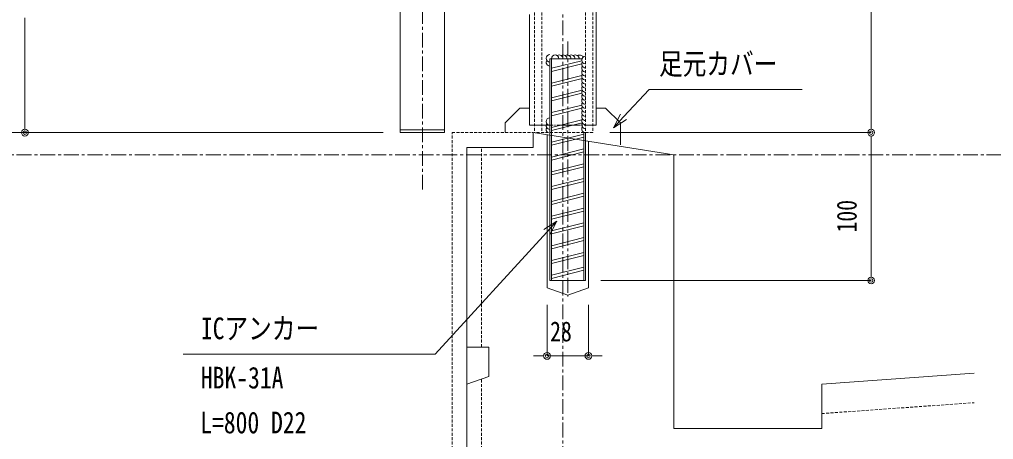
# Model space of a CAD drawing. Units: millimetres, scale not verified. Extents: x -1682 to 1682, y -1188 to 1188.
# Drawn here: x -417 to 242, y -684 to -400 of the extents above; entities that cross this region are included whole.
import ezdxf
from ezdxf.enums import TextEntityAlignment as Align

# ---------------------------------------------------------------- set-up
doc = ezdxf.new("R2010")
doc.units = ezdxf.units.MM
doc.header["$LTSCALE"] = 8
for name, pattern in [('USER1', [2, 1.25, -0.25, 0.25, -0.25]), ('USER3', [0.375, 0.25, -0.125]), ('USER4', [2.3, 2, -0.1, 0.1, -0.1])]:
    doc.linetypes.add(name, pattern=pattern)
for name, color, linetype, lineweight in [('0-0_0', 7, 'Continuous', 18), ('0-3_アンカー', 4, 'Continuous', 18), ('0-6_2躯体線', 4, 'Continuous', 18), ('0-7_3中心線', 2, 'USER1', 18), ('0-8_41_U+FF71_U+FF99_U+FF90', 6, 'Continuous', 18), ('0-9_1手摺寸法', 3, 'Continuous', 18), ('0-D_KIJUN-A', 2, 'USER1', 18), ('0-F_2躯体隠れ', 6, 'USER3', 18)]:
    doc.layers.add(name, color=color, linetype=linetype, lineweight=lineweight)
doc.styles.add('ＭＳ ゴシック', font='')
doc.styles.get('ＭＳ ゴシック').set_extended_font_data('MS Gothic')

msp = doc.modelspace()

# ---------------------------------------------------------------- linework, layer by layer
at = {"layer": '0-0_0'}
for p, q in [((-26.735, 36.518), (-26.735, -471.727)), ((-413.086, -399.073), (-413.086, -401.373)), ((-71.735, -396.773), (-71.735, -471.727)), ((-88.362, -470.237), (-78.362, -460.237)), ((-71.735, -460.237), (-78.362, -460.237)), ((-26.735, -460.237), (-20.362, -460.237)), ((-10.362, -470.237), (-20.362, -460.237)), ((-15.108, -473.447), (-8.278, -466.142)), ((-413.086, -474.473), (-413.086, -472.173)), ((-88.362, -470.237), (-88.362, -476.773)), ((-10.362, -470.237), (-10.362, -485.043)), ((159.228, -474.473), (159.228, -472.173)), ((159.228, -479.073), (159.228, -481.373)), ((-53.338, -536.593), (-60.082, -543.977)), ((159.228, -574.473), (159.228, -572.173)), ((-62.285, -627.753), (-64.585, -627.753)), ((-29.685, -627.753), (-27.385, -627.753))]:
    msp.add_line(p, q, dxfattribs=at)
at = {"layer": '0-0_0', "linetype": 'USER4'}
msp.add_line((-71.735, -471.727), (-26.735, -471.727), dxfattribs=at)
at = {"layer": '0-0_0'}
for points in [[(-8.278, -466.142), (9.06, -447.597), (112.489, -447.597)], [(-6.321, -467.972), (-15.108, -473.447), (-10.236, -464.313)], [(-58.104, -545.784), (-53.338, -536.593), (-62.061, -542.17)], [(-60.082, -543.977), (-135.529, -626.572), (-306.084, -626.572)]]:
    msp.add_lwpolyline(points, dxfattribs=at)
for centre, radius in [((-413.086, -476.773), 2.3), ((-413.086, -476.773), 1.15), ((159.228, -476.773), 2.3), ((159.228, -476.773), 2.3), ((159.228, -476.773), 1.15), ((159.228, -476.773), 1.15), ((159.228, -576.773), 2.3), ((159.228, -576.773), 1.15), ((-59.985, -627.753), 2.3), ((-31.985, -627.753), 2.3), ((-59.985, -627.753), 1.15), ((-31.985, -627.753), 1.15)]:
    msp.add_circle(centre, radius, dxfattribs=at)
at = {"layer": '0-3_アンカー', "linetype": 'USER3'}
for p, q in [((-68.485, 36.518), (-68.485, -476.773)), ((-63.485, 36.518), (-63.485, -476.773)), ((-33.985, 36.518), (-33.985, -476.773)), ((-28.985, 36.518), (-28.985, -476.773)), ((-28.985, -476.773), (-68.485, -476.773))]:
    msp.add_line(p, q, dxfattribs=at)
at = {"layer": '0-3_アンカー'}
for p, q in [((-57.985, -426.773), (-36.351, -426.773)), ((-57.985, -426.773), (-57.985, -576.773)), ((-56.985, -426.773), (-56.985, -576.773)), ((-36.476, -428.119), (-56.985, -433.247)), ((-36.506, -430.189), (-56.985, -435.308)), ((-36.463, -438.116), (-56.985, -443.247)), ((-36.179, -440.107), (-56.985, -445.308)), ((-36.21, -448.053), (-56.985, -453.247)), ((-36.447, -450.174), (-56.985, -455.308)), ((-36.495, -458.124), (-56.985, -463.247)), ((-36.49, -460.185), (-56.985, -465.308)), ((-36.429, -468.108), (-56.985, -473.247)), ((-36.136, -470.096), (-56.985, -475.308)), ((-34.985, -477.747), (-56.985, -483.247)), ((-34.985, -479.808), (-56.985, -485.308)), ((-34.985, -476.773), (-34.985, -576.773)), ((-33.985, -476.773), (-33.985, -576.773)), ((-34.985, -487.747), (-56.985, -493.247)), ((-34.985, -489.808), (-56.985, -495.308)), ((-34.985, -497.747), (-56.985, -503.247)), ((-34.985, -499.808), (-56.985, -505.308)), ((-34.985, -507.747), (-56.985, -513.247)), ((-34.985, -509.808), (-56.985, -515.308)), ((-34.985, -517.747), (-56.985, -523.247)), ((-34.985, -519.808), (-56.985, -525.308)), ((-34.985, -527.747), (-56.985, -533.247)), ((-34.985, -529.808), (-56.985, -535.308)), ((-34.985, -537.747), (-56.985, -543.247)), ((-34.985, -539.808), (-56.985, -545.308)), ((-34.985, -547.747), (-56.985, -553.247)), ((-34.985, -549.808), (-56.985, -555.308)), ((-34.985, -557.747), (-56.985, -563.247)), ((-34.985, -559.808), (-56.985, -565.308)), ((-34.985, -567.747), (-56.985, -573.247)), ((-34.985, -569.808), (-56.985, -575.308)), ((-57.985, -576.773), (-33.985, -576.773))]:
    msp.add_line(p, q, dxfattribs=at)
for centre, start, end in [((-57.985, -426.503), 90, 270), ((-57.985, -429.242), 147.23119, 270), ((-54.454, -426.773), 0, 180), ((-51.715, -426.773), 0, 122.76881), ((-48.975, -426.773), 0, 122.76881), ((-46.236, -426.773), 0, 122.76881), ((-43.496, -426.773), 0, 122.76881), ((-40.757, -426.773), 0, 122.76881), ((-38.017, -426.773), 22.73398, 122.76881), ((-33.985, -427.671), 90, 270), ((-33.985, -430.41), 147.23119, 270), ((-33.985, -433.15), 147.23119, 270), ((-33.985, -435.889), 147.23119, 270), ((-33.985, -438.629), 147.23119, 270), ((-33.985, -441.368), 147.23119, 270), ((-33.985, -444.108), 147.23119, 270), ((-33.985, -446.847), 147.23119, 270), ((-33.985, -449.587), 147.23119, 270), ((-33.985, -452.326), 147.23119, 270), ((-33.985, -455.066), 147.23119, 270), ((-33.985, -457.805), 147.23119, 270), ((-33.985, -460.545), 147.23119, 270), ((-57.985, -469.303), 90, 270), ((-33.985, -463.284), 147.23119, 270), ((-33.985, -466.024), 147.23119, 270), ((-33.985, -468.763), 147.23119, 270), ((-57.985, -472.043), 147.23119, 270), ((-57.985, -474.782), 147.23119, 231.85813), ((-33.985, -471.503), 147.23119, 270), ((-33.985, -474.242), 147.23119, 270)]:
    msp.add_arc(centre, 2.531, start, end, dxfattribs=at)
at = {"layer": '0-6_2躯体線'}
for p, q in [((-69.235, -476.773), (25.765, -491.773)), ((-69.235, -476.773), (-69.235, -486.773)), ((-59.985, -478.233), (-59.985, -581.677)), ((-114.235, -816.773), (-114.235, -486.773)), ((-114.235, -486.773), (-69.235, -486.773)), ((-31.985, -482.654), (-31.985, -581.677)), ((25.765, -676.773), (25.765, -491.773)), ((-45.985, -586.773), (-59.985, -581.677)), ((-45.985, -586.773), (-31.985, -581.677)), ((-114.235, -621.773), (-99.235, -621.773)), ((-99.235, -641.773), (-99.235, -621.773)), ((-114.235, -646.773), (-99.235, -641.773)), ((125.765, -646.773), (228.792, -639.414))]:
    msp.add_line(p, q, dxfattribs=at)
msp.add_lwpolyline([(25.765, -676.773), (125.765, -676.773), (125.765, -646.773)], dxfattribs=at)
at = {"layer": '0-7_3中心線'}
for p, q in [((-49.235, 655.076), (-49.235, -889.897)), ((-144.235, -515.234), (-144.235, 638.235)), ((-45.985, -415.025), (-45.985, -587.664))]:
    msp.add_line(p, q, dxfattribs=at)
at = {"layer": '0-8_41_U+FF71_U+FF99_U+FF90'}
for p, q in [((-159.235, -476.773), (-159.235, -75.867)), ((-129.235, -476.773), (-129.235, -75.867)), ((-129.235, -474.773), (-159.235, -474.773)), ((-129.235, -476.773), (-159.235, -476.773))]:
    msp.add_line(p, q, dxfattribs=at)
at = {"layer": '0-9_1手摺寸法'}
for p, q in [((159.228, 318.627), (159.228, -472.173)), ((-413.086, -401.373), (-413.086, -472.173)), ((-170.735, -476.773), (-470.802, -476.773)), ((-170.735, -476.773), (-470.802, -476.773)), ((-170.735, -476.773), (-413.086, -476.773)), ((-17.485, -476.773), (159.228, -476.773)), ((-17.485, -476.773), (159.228, -476.773)), ((159.228, -481.373), (159.228, -572.173)), ((-23.485, -576.773), (159.228, -576.773)), ((-59.985, -593.177), (-59.985, -627.753)), ((-31.985, -593.177), (-31.985, -627.753)), ((-64.585, -627.753), (-69.185, -627.753)), ((-59.985, -627.753), (-31.985, -627.753)), ((-27.385, -627.753), (-22.785, -627.753))]:
    msp.add_line(p, q, dxfattribs=at)
at = {"layer": '0-D_KIJUN-A'}
msp.add_line((-1362.66, -491.773), (264.192, -491.773), dxfattribs=at)
at = {"layer": '0-F_2躯体隠れ'}
for p, q in [((-124.235, -831.773), (-124.235, -476.773)), ((-124.235, -476.773), (-69.235, -476.773)), ((-104.235, -621.773), (-104.235, -486.773)), ((-104.235, -816.773), (-104.235, -643.439)), ((125.765, -666.773), (228.792, -659.414))]:
    msp.add_line(p, q, dxfattribs=at)

# ---------------------------------------------------------------- texts
at = {"layer": '0-0_0', "style": 'ＭＳ ゴシック', "width": 0.8}
for s, p in [('足元カバー', (15.782, -441.894)), ('ICアンカー ', (-294.065, -620.869)), ('HBK-31A', (-294.065, -654.203)), ('L=800 D22', (-294.492, -684.537))]:
    msp.add_text(s, height=14.66, dxfattribs=at).set_placement(p, align=Align.BOTTOM_LEFT)
at = {"layer": '0-9_1手摺寸法', "color": 7, "style": 'ＭＳ ゴシック', "width": 0.8}
msp.add_text('100', height=13.49, rotation=90, dxfattribs=at).set_placement((153.478, -544.297), align=Align.BOTTOM_LEFT)
msp.add_text('28', height=13.49, dxfattribs=at).set_placement((-57.901, -622.003), align=Align.BOTTOM_LEFT)

doc.saveas('drawing.dxf')
